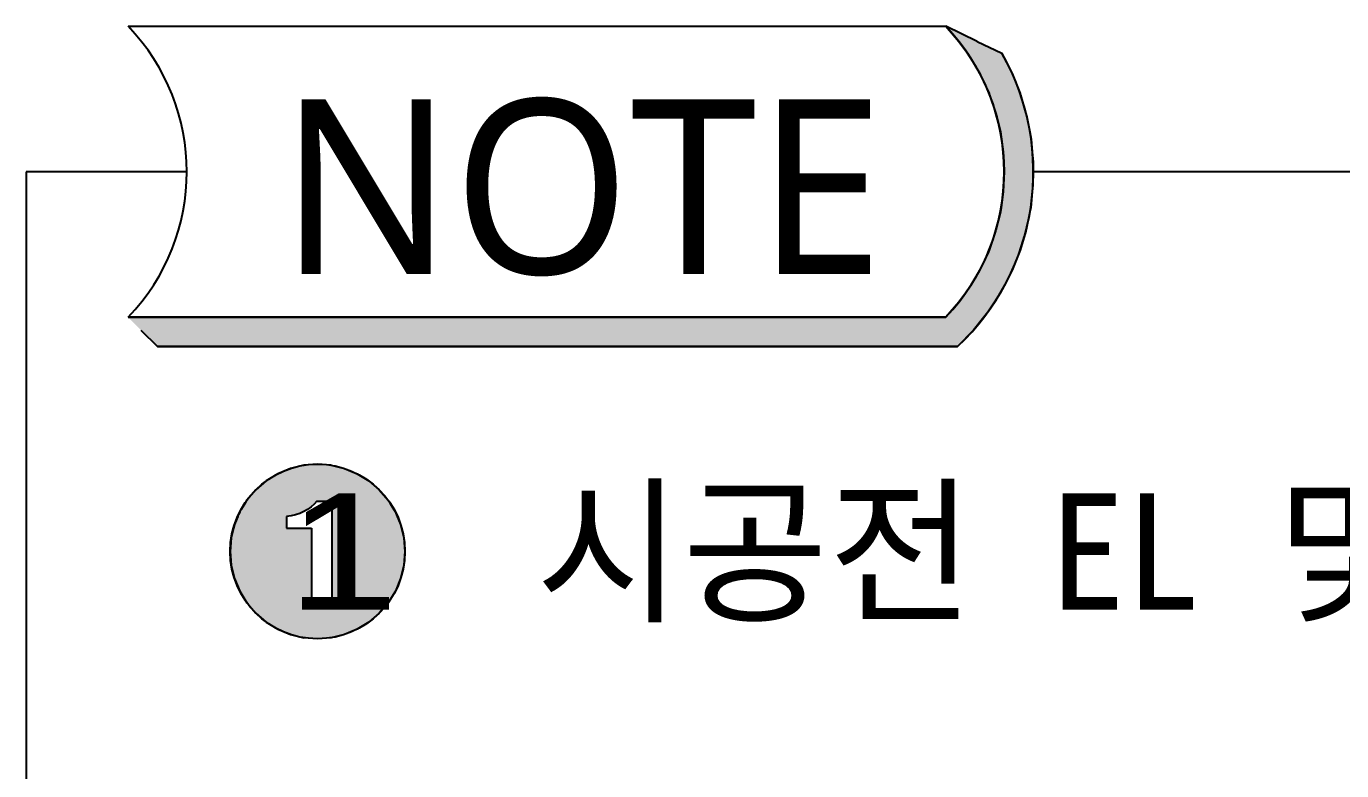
# Model space of a CAD drawing. Extents: x 23849 to 40667, y 5707 to 28720.
# Drawn here: x 26640 to 28898, y 7007 to 8286 of the extents above; entities that cross this region are included whole.
import ezdxf
from ezdxf.enums import TextEntityAlignment as Align

# ---------------------------------------------------------------- set-up
doc = ezdxf.new("R2010")
doc.units = 0
doc.header["$MEASUREMENT"] = 0
doc.layers.get('0').update_dxf_attribs({"linetype": 'CONTINUOUS'})
for name, color, linetype in [('T40', 3, 'CONTINUOUS'), ('T60', 4, 'CONTINUOUS'), ('TABLE', 7, 'CONTINUOUS')]:
    doc.layers.add(name, color=color, linetype=linetype)
doc.styles.add('SHH', font='seo.shx', dxfattribs={"width": 1.2, "bigfont": 'shh.shx'})
doc.styles.add('TEXT', font='DotumChe.ttf')
doc.styles.add('견고딕', font='malgun.ttf')

msp = doc.modelspace()

# ---------------------------------------------------------------- linework, layer by layer
at = {"color": 0}
msp.add_line((28266.272096, 8220.444652, 345820.258575), (28266.272096, 8220.444652, 345820.258575), dxfattribs=at)
at = {"layer": 'TABLE'}
for p, q in [((26814.730966, 8285.640535), (28218.270889, 8285.640535)), ((28218.270889, 8285.640535), (28218.270889, 8285.640535)), ((28218.270889, 7785.640535), (26814.730966, 7785.640535)), ((28238.783668, 7735.640535, 345820.258575), (26864.730966, 7735.640535, 345820.258575))]:
    msp.add_line(p, q, dxfattribs=at)
at = {"layer": 'TABLE', "color": 2, "linetype": 'CONTINUOUS'}
for p, q in [((28218.270889, 8285.640534, 345820.258575), (28240.941259, 8259.629723, 345820.258575)), ((28272.470136, 8259.629723, 345820.258575), (28218.270889, 8285.640534, 345820.258575)), ((28240.941259, 8259.629723, 345820.258575), (28255.485865, 8239.312517, 345820.258575)), ((28272.470136, 8259.629723, 345820.258575), (28314.805503, 8239.312517, 345820.258575)), ((28255.485865, 8239.312517, 345820.258575), (28261.025687, 8231.573998, 345820.258575)), ((28261.025687, 8231.573998, 345820.258575), (28276.819178, 8204.352198, 345820.258575)), ((28314.805503, 8239.312517, 345820.258575), (28318.742173, 8231.573998, 345820.258575)), ((28318.742173, 8231.573998, 345820.258575), (28332.590199, 8204.352198, 345820.258575)), ((28276.819178, 8204.352198, 345820.258575), (28278.340813, 8201.729494, 345820.258575)), ((28278.340813, 8201.729494, 345820.258575), (28292.728557, 8170.368677, 345820.258575)), ((28332.590199, 8204.352198, 345820.258575), (28333.623009, 8201.729494, 345820.258575)), ((28333.623009, 8201.729494, 345820.258575), (28345.972763, 8170.368677, 345820.258575)), ((28292.728557, 8170.368677, 345820.258575), (28293.601961, 8167.856105, 345820.258575)), ((28293.601961, 8167.856105, 345820.258575), (28304.057566, 8137.777858, 345820.258575)), ((28345.972763, 8170.368677, 345820.258575), (28346.962204, 8167.856105, 345820.258575)), ((28346.962204, 8167.856105, 345820.258575), (28355.601591, 8137.777858, 345820.258575)), ((28304.057566, 8137.777858, 345820.258575), (28305.914269, 8130.156459, 345820.258575)), ((28355.601591, 8137.777858, 345820.258575), (28357.790689, 8130.156459, 345820.258575)), ((28305.914269, 8130.156459, 345820.258575), (28312.224411, 8104.254573, 345820.258575)), ((28357.790689, 8130.156459, 345820.258575), (28362.617999, 8104.254573, 345820.258575)), ((28312.224411, 8104.254573, 345820.258575), (28314.05184, 8091.59644, 345820.258575)), ((28314.05184, 8091.59644, 345820.258575), (28317.154534, 8070.104875, 345820.258575)), ((28362.617999, 8104.254573, 345820.258575), (28364.977083, 8091.59644, 345820.258575)), ((28364.977083, 8091.59644, 345820.258575), (28366.890774, 8070.104875, 345820.258575)), ((28317.154534, 8070.104875, 345820.258575), (28317.995262, 8052.527057, 345820.258575)), ((28366.890774, 8070.104875, 345820.258575), (28368.45597, 8052.527057, 345820.258575)), ((28317.995262, 8052.527057, 345820.258575), (28318.802925, 8035.640534, 345820.258575)), ((28368.45597, 8052.527057, 345820.258575), (28368.343909, 8035.640534, 345820.258575)), ((28318.802925, 8035.640534, 345820.258575), (28317.734592, 8013.303957, 345820.258575)), ((28368.343909, 8035.640534, 345820.258575), (28368.19568, 8013.303957, 345820.258575)), ((28317.154534, 8001.176194, 345820.258575), (28313.272189, 7974.284185, 345820.258575)), ((28317.734592, 8013.303957, 345820.258575), (28317.154534, 8001.176194, 345820.258575)), ((28366.95334, 8001.176194, 345820.258575), (28364.198584, 7974.284185, 345820.258575)), ((28368.19568, 8013.303957, 345820.258575), (28366.95334, 8001.176194, 345820.258575)), ((28313.272189, 7974.284185, 345820.258575), (28312.224411, 7967.026496, 345820.258575)), ((28364.198584, 7974.284185, 345820.258575), (28362.746052, 7967.026496, 345820.258575)), ((28312.224411, 7967.026496, 345820.258575), (28304.622691, 7935.822937, 345820.258575)), ((28362.746052, 7967.026496, 345820.258575), (28356.501066, 7935.822937, 345820.258575)), ((28304.057566, 7933.503211, 345820.258575), (28292.728557, 7900.912391, 345820.258575)), ((28304.622691, 7935.822937, 345820.258575), (28304.057566, 7933.503211, 345820.258575)), ((28355.801313, 7933.503211, 345820.258575), (28345.970186, 7900.912391, 345820.258575)), ((28356.501066, 7935.822937, 345820.258575), (28355.801313, 7933.503211, 345820.258575)), ((28291.516427, 7898.270325, 345820.258575), (28278.340813, 7869.551575, 345820.258575)), ((28292.728557, 7900.912391, 345820.258575), (28291.516427, 7898.270325, 345820.258575)), ((28345.173198, 7898.270325, 345820.258575), (28333.421273, 7869.551575, 345820.258575)), ((28345.970186, 7900.912391, 345820.258575), (28345.173198, 7898.270325, 345820.258575)), ((28273.941097, 7861.968186, 345820.258575), (28261.025687, 7839.707071, 345820.258575)), ((28278.340813, 7869.551575, 345820.258575), (28273.941097, 7861.968186, 345820.258575)), ((28330.318095, 7861.968186, 345820.258575), (28318.619163, 7839.707071, 345820.258575)), ((28333.421273, 7869.551575, 345820.258575), (28330.318095, 7861.968186, 345820.258575)), ((28261.025687, 7839.707071, 345820.258575), (28252.105803, 7827.246978, 345820.258575)), ((28318.619163, 7839.707071, 345820.258575), (28312.070983, 7827.246978, 345820.258575)), ((28252.105803, 7827.246978, 345820.258575), (28240.941259, 7811.651346, 345820.258575)), ((28312.070983, 7827.246978, 345820.258575), (28301.868596, 7811.651346, 345820.258575)), ((28225.925263, 7794.422767, 345820.258575), (28218.270889, 7785.640534, 345820.258575)), ((28240.941259, 7811.651346, 345820.258575), (28225.925263, 7794.422767, 345820.258575)), ((28290.597965, 7794.422767, 345820.258575), (28283.571972, 7785.640534, 345820.258575)), ((28301.868596, 7811.651346, 345820.258575), (28290.597965, 7794.422767, 345820.258575)), ((26814.730966, 7785.640534, 345820.258575), (28218.270889, 7785.640534, 345820.258575)), ((28283.571972, 7785.640534, 345820.258575), (28266.094509, 7763.794349, 345820.258575)), ((26836.577151, 7763.794349, 345820.258575), (26864.730966, 7735.640534, 345820.258575)), ((28266.094509, 7763.794349, 345820.258575), (28238.783667, 7735.640534, 345820.258575)), ((26864.730966, 7735.640534, 345820.258575), (28238.783667, 7735.640534, 345820.258575))]:
    msp.add_line(p, q, dxfattribs=at)
at = {"layer": 'TABLE', "color": 7}
for p, q in [((26639.727521, 8035.640535), (26639.727521, 6005.149702)), ((26915.263002, 8035.640535), (26639.727521, 8035.640535)), ((38431.829598, 8035.640535), (28368.802925, 8035.640535))]:
    msp.add_line(p, q, dxfattribs=at)
at = {"layer": 'TABLE', "linetype": 'CONTINUOUS'}
for p, q in [((27093.374971, 7526.001719, 172910.129288), (27071.628946, 7516.99422, 172910.129288)), ((27116.262351, 7531.496493, 172910.129288), (27093.374971, 7526.001719, 172910.129288)), ((27139.72752, 7533.343242, 172910.129288), (27116.262351, 7531.496493, 172910.129288)), ((27163.19269, 7531.496493, 172910.129288), (27139.72752, 7533.343242, 172910.129288)), ((27163.19269, 7531.496493, 172910.129288), (27186.08007, 7526.001719, 172910.129288)), ((27186.08007, 7526.001719, 172910.129288), (27207.826095, 7516.99422, 172910.129288)), ((27051.559733, 7504.695791, 172910.129288), (27033.661503, 7489.409259, 172910.129288)), ((27071.628946, 7516.99422, 172910.129288), (27051.559733, 7504.695791, 172910.129288)), ((27207.826095, 7516.99422, 172910.129288), (27227.895308, 7504.695791, 172910.129288)), ((27227.895308, 7504.695791, 172910.129288), (27245.793538, 7489.409259, 172910.129288)), ((27033.661503, 7489.409259, 172910.129288), (27018.374971, 7471.511029, 172910.129288)), ((27245.793538, 7489.409259, 172910.129288), (27261.08007, 7471.511029, 172910.129288)), ((27008.6516, 7455.643929, 172910.129288), (27006.389284, 7451.952165, 172910.129288)), ((27011.320662, 7459.999442, 172910.129288), (27008.6516, 7455.643929, 172910.129288)), ((27014.209498, 7464.713594, 172910.129288), (27011.320662, 7459.999442, 172910.129288)), ((27017.455083, 7470.009908, 172910.129288), (27014.209498, 7464.713594, 172910.129288)), ((27018.374971, 7471.511029, 172910.129288), (27017.455083, 7470.009908, 172910.129288)), ((27122.789233, 7455.643929, 172910.129288), (27116.41233, 7451.952165, 172910.129288)), ((27128.732591, 7459.999442, 172910.129288), (27122.789233, 7455.643929, 172910.129288)), ((27133.82921, 7464.713594, 172910.129288), (27128.732591, 7459.999442, 172910.129288)), ((27138.317842, 7470.009908, 172910.129288), (27133.82921, 7464.713594, 172910.129288)), ((27138.317842, 7470.009908, 172910.129288), (27164.317842, 7470.009908, 172910.129288)), ((27164.317842, 7470.009908, 172910.129288), (27164.317842, 7464.713594, 172910.129288)), ((27164.317842, 7464.713594, 172910.129288), (27164.317842, 7459.999442, 172910.129288)), ((27164.317842, 7459.999442, 172910.129288), (27164.317842, 7455.643929, 172910.129288)), ((27164.317842, 7455.643929, 172910.129288), (27164.317842, 7451.952165, 172910.129288)), ((27261.08007, 7471.511029, 172910.129288), (27261.999958, 7470.009908, 172910.129288)), ((27261.999958, 7470.009908, 172910.129288), (27265.245543, 7464.713594, 172910.129288)), ((27265.245543, 7464.713594, 172910.129288), (27268.134379, 7459.999442, 172910.129288)), ((27268.134379, 7459.999442, 172910.129288), (27270.803441, 7455.643929, 172910.129288)), ((27270.803441, 7455.643929, 172910.129288), (27273.065757, 7451.952165, 172910.129288)), ((27002.722002, 7443.343242, 172910.129288), (26997.069043, 7429.695791, 172910.129288)), ((27003.185556, 7444.46236, 172910.129288), (27002.722002, 7443.343242, 172910.129288)), ((27003.946383, 7446.299158, 172910.129288), (27003.185556, 7444.46236, 172910.129288)), ((27004.971739, 7448.774586, 172910.129288), (27003.946383, 7446.299158, 172910.129288)), ((27006.076542, 7451.441816, 172910.129288), (27004.971739, 7448.774586, 172910.129288)), ((27006.389284, 7451.952165, 172910.129288), (27006.076542, 7451.441816, 172910.129288)), ((27094.235003, 7444.46236, 172910.129288), (27086.317842, 7443.343242, 172910.129288)), ((27086.317842, 7443.343242, 172910.129288), (27086.317842, 7429.695791, 172910.129288)), ((27102.017036, 7446.299158, 172910.129288), (27094.235003, 7444.46236, 172910.129288)), ((27109.35255, 7448.774586, 172910.129288), (27102.017036, 7446.299158, 172910.129288)), ((27115.278464, 7451.441816, 172910.129288), (27109.35255, 7448.774586, 172910.129288)), ((27116.41233, 7451.952165, 172910.129288), (27115.278464, 7451.441816, 172910.129288)), ((27164.317842, 7451.952165, 172910.129288), (27164.317842, 7451.441816, 172910.129288)), ((27164.317842, 7451.441816, 172910.129288), (27164.317842, 7448.774586, 172910.129288)), ((27164.317842, 7448.774586, 172910.129288), (27164.317842, 7446.299158, 172910.129288)), ((27164.317842, 7446.299158, 172910.129288), (27164.317842, 7444.46236, 172910.129288)), ((27164.317842, 7444.46236, 172910.129288), (27164.317842, 7443.343242, 172910.129288)), ((27164.317842, 7443.343242, 172910.129288), (27164.317842, 7429.695791, 172910.129288)), ((27273.065757, 7451.952165, 172910.129288), (27273.378499, 7451.441816, 172910.129288)), ((27273.378499, 7451.441816, 172910.129288), (27274.483302, 7448.774586, 172910.129288)), ((27274.483302, 7448.774586, 172910.129288), (27275.508658, 7446.299158, 172910.129288)), ((27275.508658, 7446.299158, 172910.129288), (27276.269485, 7444.46236, 172910.129288)), ((27276.269485, 7444.46236, 172910.129288), (27276.733039, 7443.343242, 172910.129288)), ((27276.733039, 7443.343242, 172910.129288), (27282.385998, 7429.695791, 172910.129288)), ((26995.543931, 7423.343242, 172910.129288), (26991.574269, 7406.808411, 172910.129288)), ((26997.069043, 7429.695791, 172910.129288), (26995.543931, 7423.343242, 172910.129288)), ((27086.317842, 7429.695791, 172910.129288), (27086.317842, 7423.343242, 172910.129288)), ((27086.317842, 7423.343242, 172910.129288), (27129.651175, 7423.343242, 172910.129288)), ((27129.651175, 7423.343242, 172910.129288), (27129.651175, 7406.808411, 172910.129288)), ((27164.317842, 7429.695791, 172910.129288), (27164.317842, 7423.343242, 172910.129288)), ((27164.317842, 7423.343242, 172910.129288), (27164.317842, 7406.808411, 172910.129288)), ((27282.385998, 7429.695791, 172910.129288), (27283.91111, 7423.343242, 172910.129288)), ((27283.91111, 7423.343242, 172910.129288), (27287.880772, 7406.808411, 172910.129288)), ((26991.574269, 7406.808411, 172910.129288), (26989.72752, 7383.343242, 172910.129288)), ((27129.651175, 7406.808411, 172910.129288), (27129.651175, 7383.343242, 172910.129288)), ((27164.317842, 7406.808411, 172910.129288), (27164.317842, 7383.343242, 172910.129288)), ((27287.880772, 7406.808411, 172910.129288), (27289.72752, 7383.343242, 172910.129288)), ((26989.72752, 7383.343242, 172910.129288), (26991.574269, 7359.878072, 172910.129288)), ((27129.651175, 7383.343242, 172910.129288), (27129.651175, 7359.878072, 172910.129288)), ((27164.317842, 7383.343242, 172910.129288), (27164.317842, 7359.878072, 172910.129288)), ((27289.72752, 7383.343242, 172910.129288), (27287.880772, 7359.878072, 172910.129288)), ((26991.574269, 7359.878072, 172910.129288), (26997.069043, 7336.990692, 172910.129288)), ((27129.651175, 7359.878072, 172910.129288), (27129.651175, 7336.990692, 172910.129288)), ((27164.317842, 7359.878072, 172910.129288), (27164.317842, 7336.990692, 172910.129288)), ((27287.880772, 7359.878072, 172910.129288), (27282.385998, 7336.990692, 172910.129288)), ((26997.069043, 7336.990692, 172910.129288), (27006.076542, 7315.244667, 172910.129288)), ((27129.651175, 7336.990692, 172910.129288), (27129.651175, 7315.244667, 172910.129288)), ((27164.317842, 7336.990692, 172910.129288), (27164.317842, 7315.244667, 172910.129288)), ((27282.385998, 7336.990692, 172910.129288), (27273.378499, 7315.244667, 172910.129288)), ((27006.076542, 7315.244667, 172910.129288), (27018.374971, 7295.175454, 172910.129288)), ((27018.374971, 7295.175454, 172910.129288), (27022.786764, 7290.009908, 172910.129288)), ((27129.651175, 7315.244667, 172910.129288), (27129.651175, 7295.175454, 172910.129288)), ((27129.651175, 7295.175454, 172910.129288), (27129.651175, 7290.009908, 172910.129288)), ((27164.317842, 7315.244667, 172910.129288), (27164.317842, 7295.175454, 172910.129288)), ((27164.317842, 7295.175454, 172910.129288), (27164.317842, 7290.009908, 172910.129288)), ((27261.08007, 7295.175454, 172910.129288), (27256.668277, 7290.009908, 172910.129288)), ((27273.378499, 7315.244667, 172910.129288), (27261.08007, 7295.175454, 172910.129288)), ((27022.786764, 7290.009908, 172910.129288), (27033.661503, 7277.277224, 172910.129288)), ((27033.661503, 7277.277224, 172910.129288), (27051.559733, 7261.990692, 172910.129288)), ((27129.651175, 7290.009908, 172910.129288), (27164.317842, 7290.009908, 172910.129288)), ((27245.793538, 7277.277224, 172910.129288), (27227.895308, 7261.990692, 172910.129288)), ((27256.668277, 7290.009908, 172910.129288), (27245.793538, 7277.277224, 172910.129288)), ((27051.559733, 7261.990692, 172910.129288), (27071.628946, 7249.692263, 172910.129288)), ((27227.895308, 7261.990692, 172910.129288), (27207.826095, 7249.692263, 172910.129288)), ((27071.628946, 7249.692263, 172910.129288), (27093.374971, 7240.684764, 172910.129288)), ((27093.374971, 7240.684764, 172910.129288), (27116.262351, 7235.18999, 172910.129288)), ((27139.72752, 7233.343242, 172910.129288), (27116.262351, 7235.18999, 172910.129288)), ((27163.19269, 7235.18999, 172910.129288), (27139.72752, 7233.343242, 172910.129288)), ((27186.08007, 7240.684764, 172910.129288), (27163.19269, 7235.18999, 172910.129288)), ((27207.826095, 7249.692263, 172910.129288), (27186.08007, 7240.684764, 172910.129288))]:
    msp.add_line(p, q, dxfattribs=at)
at = {"layer": 'TABLE'}
msp.add_circle((27139.727521, 7383.343242, 345820.258575), 150, dxfattribs=at)
for centre, radius, start, end in [((26554.150668, 8035.640535), 361.112298, 316.187119, 43.812881), ((27957.690591, 8035.640535), 361.112298, 316.187119, 43.812881), ((27957.69072, 8035.640535, 345820.258575), 411.112205, 313.136422, 29.697253)]:
    msp.add_arc(centre, radius, start, end, dxfattribs=at)
at = {"layer": 'TABLE', "color": 2, "linetype": 'CONTINUOUS'}
for points in [[(28218.270889, 8285.640534, 345820.258575), (28240.941259, 8259.629723, 345820.258575), (28272.470136, 8259.629723, 345820.258575)], [(28240.941259, 8259.629723, 345820.258575), (28255.485865, 8239.312517, 345820.258575), (28314.805503, 8239.312517, 345820.258575)], [(28255.485865, 8239.312517, 345820.258575), (28261.025687, 8231.573998, 345820.258575), (28318.742173, 8231.573998, 345820.258575)], [(28261.025687, 8231.573998, 345820.258575), (28276.819178, 8204.352198, 345820.258575), (28332.590199, 8204.352198, 345820.258575)], [(28276.819178, 8204.352198, 345820.258575), (28278.340813, 8201.729494, 345820.258575), (28333.623009, 8201.729494, 345820.258575)], [(28278.340813, 8201.729494, 345820.258575), (28292.728557, 8170.368677, 345820.258575), (28345.972763, 8170.368677, 345820.258575)], [(28292.728557, 8170.368677, 345820.258575), (28293.601961, 8167.856105, 345820.258575), (28346.962204, 8167.856105, 345820.258575)], [(28293.601961, 8167.856105, 345820.258575), (28304.057566, 8137.777858, 345820.258575), (28355.601591, 8137.777858, 345820.258575)], [(28304.057566, 8137.777858, 345820.258575), (28305.914269, 8130.156459, 345820.258575), (28357.790689, 8130.156459, 345820.258575)], [(28305.914269, 8130.156459, 345820.258575), (28312.224411, 8104.254573, 345820.258575), (28362.617999, 8104.254573, 345820.258575)], [(28312.224411, 8104.254573, 345820.258575), (28314.05184, 8091.59644, 345820.258575), (28364.977083, 8091.59644, 345820.258575)], [(28314.05184, 8091.59644, 345820.258575), (28317.154534, 8070.104875, 345820.258575), (28366.890774, 8070.104875, 345820.258575)], [(28317.154534, 8070.104875, 345820.258575), (28317.995262, 8052.527057, 345820.258575), (28368.45597, 8052.527057, 345820.258575)], [(28317.995262, 8052.527057, 345820.258575), (28318.802925, 8035.640534, 345820.258575), (28368.343909, 8035.640534, 345820.258575)], [(28318.802925, 8035.640534, 345820.258575), (28317.734592, 8013.303957, 345820.258575), (28368.19568, 8013.303957, 345820.258575)], [(28317.154534, 8001.176194, 345820.258575), (28313.272189, 7974.284185, 345820.258575), (28364.198584, 7974.284185, 345820.258575)], [(28317.734592, 8013.303957, 345820.258575), (28317.154534, 8001.176194, 345820.258575), (28366.95334, 8001.176194, 345820.258575)], [(28313.272189, 7974.284185, 345820.258575), (28312.224411, 7967.026496, 345820.258575), (28362.746052, 7967.026496, 345820.258575)], [(28312.224411, 7967.026496, 345820.258575), (28304.622691, 7935.822937, 345820.258575), (28356.501066, 7935.822937, 345820.258575)], [(28304.057566, 7933.503211, 345820.258575), (28292.728557, 7900.912391, 345820.258575), (28345.970186, 7900.912391, 345820.258575)], [(28304.622691, 7935.822937, 345820.258575), (28304.057566, 7933.503211, 345820.258575), (28355.801313, 7933.503211, 345820.258575)], [(28291.516427, 7898.270325, 345820.258575), (28278.340813, 7869.551575, 345820.258575), (28333.421273, 7869.551575, 345820.258575)], [(28292.728557, 7900.912391, 345820.258575), (28291.516427, 7898.270325, 345820.258575), (28345.173198, 7898.270325, 345820.258575)], [(28273.941097, 7861.968186, 345820.258575), (28261.025687, 7839.707071, 345820.258575), (28318.619163, 7839.707071, 345820.258575)], [(28278.340813, 7869.551575, 345820.258575), (28273.941097, 7861.968186, 345820.258575), (28330.318095, 7861.968186, 345820.258575)], [(28261.025687, 7839.707071, 345820.258575), (28252.105803, 7827.246978, 345820.258575), (28312.070983, 7827.246978, 345820.258575)], [(28252.105803, 7827.246978, 345820.258575), (28240.941259, 7811.651346, 345820.258575), (28301.868596, 7811.651346, 345820.258575)], [(28225.925263, 7794.422767, 345820.258575), (28218.270889, 7785.640534, 345820.258575), (28283.571972, 7785.640534, 345820.258575)], [(28240.941259, 7811.651346, 345820.258575), (28225.925263, 7794.422767, 345820.258575), (28290.597965, 7794.422767, 345820.258575)], [(26814.730966, 7785.640534, 345820.258575), (26814.730966, 7785.640534, 345820.258575), (28218.270889, 7785.640534, 345820.258575)], [(26814.730966, 7785.640534, 345820.258575), (26836.577151, 7763.794349, 345820.258575), (28266.094509, 7763.794349, 345820.258575)], [(26836.577151, 7763.794349, 345820.258575), (26864.730966, 7735.640534, 345820.258575), (28238.783667, 7735.640534, 345820.258575)], [(26864.730966, 7735.640534, 345820.258575), (26864.730966, 7735.640534, 345820.258575), (28238.783667, 7735.640534, 345820.258575)]]:
    msp.add_solid(points, dxfattribs=at)
at = {"layer": 'TABLE', "color": 2, "linetype": 'CONTINUOUS', "extrusion": (0, 0, -1)}
for points in [[(-28240.941259, 8259.629723, -345820.258575), (-28272.470136, 8259.629723, -345820.258575), (-28314.805503, 8239.312517, -345820.258575)], [(-28255.485865, 8239.312517, -345820.258575), (-28314.805503, 8239.312517, -345820.258575), (-28318.742173, 8231.573998, -345820.258575)], [(-28261.025687, 8231.573998, -345820.258575), (-28318.742173, 8231.573998, -345820.258575), (-28332.590199, 8204.352198, -345820.258575)], [(-28276.819178, 8204.352198, -345820.258575), (-28332.590199, 8204.352198, -345820.258575), (-28333.623009, 8201.729494, -345820.258575)], [(-28278.340813, 8201.729494, -345820.258575), (-28333.623009, 8201.729494, -345820.258575), (-28345.972763, 8170.368677, -345820.258575)], [(-28292.728557, 8170.368677, -345820.258575), (-28345.972763, 8170.368677, -345820.258575), (-28346.962204, 8167.856105, -345820.258575)], [(-28293.601961, 8167.856105, -345820.258575), (-28346.962204, 8167.856105, -345820.258575), (-28355.601591, 8137.777858, -345820.258575)], [(-28304.057566, 8137.777858, -345820.258575), (-28355.601591, 8137.777858, -345820.258575), (-28357.790689, 8130.156459, -345820.258575)], [(-28305.914269, 8130.156459, -345820.258575), (-28357.790689, 8130.156459, -345820.258575), (-28362.617999, 8104.254573, -345820.258575)], [(-28312.224411, 8104.254573, -345820.258575), (-28362.617999, 8104.254573, -345820.258575), (-28364.977083, 8091.59644, -345820.258575)], [(-28314.05184, 8091.59644, -345820.258575), (-28364.977083, 8091.59644, -345820.258575), (-28366.890774, 8070.104875, -345820.258575)], [(-28317.154534, 8070.104875, -345820.258575), (-28366.890774, 8070.104875, -345820.258575), (-28368.45597, 8052.527057, -345820.258575)], [(-28317.995262, 8052.527057, -345820.258575), (-28368.45597, 8052.527057, -345820.258575), (-28368.343909, 8035.640534, -345820.258575)], [(-28318.802925, 8035.640534, -345820.258575), (-28368.343909, 8035.640534, -345820.258575), (-28368.19568, 8013.303957, -345820.258575)], [(-28317.154534, 8001.176194, -345820.258575), (-28366.95334, 8001.176194, -345820.258575), (-28364.198584, 7974.284185, -345820.258575)], [(-28317.734592, 8013.303957, -345820.258575), (-28368.19568, 8013.303957, -345820.258575), (-28366.95334, 8001.176194, -345820.258575)], [(-28313.272189, 7974.284185, -345820.258575), (-28364.198584, 7974.284185, -345820.258575), (-28362.746052, 7967.026496, -345820.258575)], [(-28312.224411, 7967.026496, -345820.258575), (-28362.746052, 7967.026496, -345820.258575), (-28356.501066, 7935.822937, -345820.258575)], [(-28304.057566, 7933.503211, -345820.258575), (-28355.801313, 7933.503211, -345820.258575), (-28345.970186, 7900.912391, -345820.258575)], [(-28304.622691, 7935.822937, -345820.258575), (-28356.501066, 7935.822937, -345820.258575), (-28355.801313, 7933.503211, -345820.258575)], [(-28291.516427, 7898.270325, -345820.258575), (-28345.173198, 7898.270325, -345820.258575), (-28333.421273, 7869.551575, -345820.258575)], [(-28292.728557, 7900.912391, -345820.258575), (-28345.970186, 7900.912391, -345820.258575), (-28345.173198, 7898.270325, -345820.258575)], [(-28273.941097, 7861.968186, -345820.258575), (-28330.318095, 7861.968186, -345820.258575), (-28318.619163, 7839.707071, -345820.258575)], [(-28278.340813, 7869.551575, -345820.258575), (-28333.421273, 7869.551575, -345820.258575), (-28330.318095, 7861.968186, -345820.258575)], [(-28261.025687, 7839.707071, -345820.258575), (-28318.619163, 7839.707071, -345820.258575), (-28312.070983, 7827.246978, -345820.258575)], [(-28252.105803, 7827.246978, -345820.258575), (-28312.070983, 7827.246978, -345820.258575), (-28301.868596, 7811.651346, -345820.258575)], [(-28225.925263, 7794.422767, -345820.258575), (-28290.597965, 7794.422767, -345820.258575), (-28283.571972, 7785.640534, -345820.258575)], [(-28240.941259, 7811.651346, -345820.258575), (-28301.868596, 7811.651346, -345820.258575), (-28290.597965, 7794.422767, -345820.258575)], [(-26814.730966, 7785.640534, -345820.258575), (-28283.571972, 7785.640534, -345820.258575), (-28266.094509, 7763.794349, -345820.258575)], [(-26836.577151, 7763.794349, -345820.258575), (-28266.094509, 7763.794349, -345820.258575), (-28238.783667, 7735.640534, -345820.258575)]]:
    msp.add_solid(points, dxfattribs=at)
at = {"layer": 'TABLE', "linetype": 'CONTINUOUS'}
for points in [[(27093.374971, 7526.001719, 172910.129288), (27071.628946, 7516.99422, 172910.129288), (27207.826095, 7516.99422, 172910.129288)], [(27116.262351, 7531.496493, 172910.129288), (27093.374971, 7526.001719, 172910.129288), (27186.08007, 7526.001719, 172910.129288)], [(27139.72752, 7533.343242, 172910.129288), (27116.262351, 7531.496493, 172910.129288), (27163.19269, 7531.496493, 172910.129288)], [(27051.559733, 7504.695791, 172910.129288), (27033.661503, 7489.409259, 172910.129288), (27245.793538, 7489.409259, 172910.129288)], [(27071.628946, 7516.99422, 172910.129288), (27051.559733, 7504.695791, 172910.129288), (27227.895308, 7504.695791, 172910.129288)], [(27033.661503, 7489.409259, 172910.129288), (27018.374971, 7471.511029, 172910.129288), (27261.08007, 7471.511029, 172910.129288)], [(27008.6516, 7455.643929, 172910.129288), (27006.389284, 7451.952165, 172910.129288), (27116.41233, 7451.952165, 172910.129288)], [(27011.320662, 7459.999442, 172910.129288), (27008.6516, 7455.643929, 172910.129288), (27122.789233, 7455.643929, 172910.129288)], [(27014.209498, 7464.713594, 172910.129288), (27011.320662, 7459.999442, 172910.129288), (27128.732591, 7459.999442, 172910.129288)], [(27017.455083, 7470.009908, 172910.129288), (27014.209498, 7464.713594, 172910.129288), (27133.82921, 7464.713594, 172910.129288)], [(27018.374971, 7471.511029, 172910.129288), (27017.455083, 7470.009908, 172910.129288), (27261.999958, 7470.009908, 172910.129288)], [(27138.317842, 7470.009908, 172910.129288), (27138.317842, 7470.009908, 172910.129288), (27164.317842, 7470.009908, 172910.129288)], [(27164.317842, 7470.009908, 172910.129288), (27164.317842, 7464.713594, 172910.129288), (27265.245543, 7464.713594, 172910.129288)], [(27164.317842, 7464.713594, 172910.129288), (27164.317842, 7459.999442, 172910.129288), (27268.134379, 7459.999442, 172910.129288)], [(27164.317842, 7459.999442, 172910.129288), (27164.317842, 7455.643929, 172910.129288), (27270.803441, 7455.643929, 172910.129288)], [(27164.317842, 7455.643929, 172910.129288), (27164.317842, 7451.952165, 172910.129288), (27273.065757, 7451.952165, 172910.129288)], [(27002.722002, 7443.343242, 172910.129288), (26997.069043, 7429.695791, 172910.129288), (27086.317842, 7429.695791, 172910.129288)], [(27003.185556, 7444.46236, 172910.129288), (27002.722002, 7443.343242, 172910.129288), (27086.317842, 7443.343242, 172910.129288)], [(27003.946383, 7446.299158, 172910.129288), (27003.185556, 7444.46236, 172910.129288), (27094.235003, 7444.46236, 172910.129288)], [(27004.971739, 7448.774586, 172910.129288), (27003.946383, 7446.299158, 172910.129288), (27102.017036, 7446.299158, 172910.129288)], [(27006.076542, 7451.441816, 172910.129288), (27004.971739, 7448.774586, 172910.129288), (27109.35255, 7448.774586, 172910.129288)], [(27006.389284, 7451.952165, 172910.129288), (27006.076542, 7451.441816, 172910.129288), (27115.278464, 7451.441816, 172910.129288)], [(27164.317842, 7451.952165, 172910.129288), (27164.317842, 7451.441816, 172910.129288), (27273.378499, 7451.441816, 172910.129288)], [(27164.317842, 7451.441816, 172910.129288), (27164.317842, 7448.774586, 172910.129288), (27274.483302, 7448.774586, 172910.129288)], [(27164.317842, 7448.774586, 172910.129288), (27164.317842, 7446.299158, 172910.129288), (27275.508658, 7446.299158, 172910.129288)], [(27164.317842, 7446.299158, 172910.129288), (27164.317842, 7444.46236, 172910.129288), (27276.269485, 7444.46236, 172910.129288)], [(27164.317842, 7444.46236, 172910.129288), (27164.317842, 7443.343242, 172910.129288), (27276.733039, 7443.343242, 172910.129288)], [(27164.317842, 7443.343242, 172910.129288), (27164.317842, 7429.695791, 172910.129288), (27282.385998, 7429.695791, 172910.129288)], [(26995.543931, 7423.343242, 172910.129288), (26991.574269, 7406.808411, 172910.129288), (27129.651175, 7406.808411, 172910.129288)], [(26997.069043, 7429.695791, 172910.129288), (26995.543931, 7423.343242, 172910.129288), (27086.317842, 7423.343242, 172910.129288)], [(27086.317842, 7423.343242, 172910.129288), (27086.317842, 7423.343242, 172910.129288), (27129.651175, 7423.343242, 172910.129288)], [(27164.317842, 7429.695791, 172910.129288), (27164.317842, 7423.343242, 172910.129288), (27283.91111, 7423.343242, 172910.129288)], [(27164.317842, 7423.343242, 172910.129288), (27164.317842, 7406.808411, 172910.129288), (27287.880772, 7406.808411, 172910.129288)], [(26991.574269, 7406.808411, 172910.129288), (26989.72752, 7383.343242, 172910.129288), (27129.651175, 7383.343242, 172910.129288)], [(27164.317842, 7406.808411, 172910.129288), (27164.317842, 7383.343242, 172910.129288), (27289.72752, 7383.343242, 172910.129288)], [(26989.72752, 7383.343242, 172910.129288), (26991.574269, 7359.878072, 172910.129288), (27129.651175, 7359.878072, 172910.129288)], [(27164.317842, 7383.343242, 172910.129288), (27164.317842, 7359.878072, 172910.129288), (27287.880772, 7359.878072, 172910.129288)], [(26991.574269, 7359.878072, 172910.129288), (26997.069043, 7336.990692, 172910.129288), (27129.651175, 7336.990692, 172910.129288)], [(27164.317842, 7359.878072, 172910.129288), (27164.317842, 7336.990692, 172910.129288), (27282.385998, 7336.990692, 172910.129288)], [(26997.069043, 7336.990692, 172910.129288), (27006.076542, 7315.244667, 172910.129288), (27129.651175, 7315.244667, 172910.129288)], [(27164.317842, 7336.990692, 172910.129288), (27164.317842, 7315.244667, 172910.129288), (27273.378499, 7315.244667, 172910.129288)], [(27006.076542, 7315.244667, 172910.129288), (27018.374971, 7295.175454, 172910.129288), (27129.651175, 7295.175454, 172910.129288)], [(27018.374971, 7295.175454, 172910.129288), (27022.786764, 7290.009908, 172910.129288), (27129.651175, 7290.009908, 172910.129288)], [(27164.317842, 7315.244667, 172910.129288), (27164.317842, 7295.175454, 172910.129288), (27261.08007, 7295.175454, 172910.129288)], [(27164.317842, 7295.175454, 172910.129288), (27164.317842, 7290.009908, 172910.129288), (27256.668277, 7290.009908, 172910.129288)], [(27022.786764, 7290.009908, 172910.129288), (27033.661503, 7277.277224, 172910.129288), (27245.793538, 7277.277224, 172910.129288)], [(27033.661503, 7277.277224, 172910.129288), (27051.559733, 7261.990692, 172910.129288), (27227.895308, 7261.990692, 172910.129288)], [(27129.651175, 7290.009908, 172910.129288), (27129.651175, 7290.009908, 172910.129288), (27164.317842, 7290.009908, 172910.129288)], [(27051.559733, 7261.990692, 172910.129288), (27071.628946, 7249.692263, 172910.129288), (27207.826095, 7249.692263, 172910.129288)], [(27071.628946, 7249.692263, 172910.129288), (27093.374971, 7240.684764, 172910.129288), (27186.08007, 7240.684764, 172910.129288)], [(27093.374971, 7240.684764, 172910.129288), (27116.262351, 7235.18999, 172910.129288), (27163.19269, 7235.18999, 172910.129288)]]:
    msp.add_solid(points, dxfattribs=at)
at = {"layer": 'TABLE', "linetype": 'CONTINUOUS', "extrusion": (0, 0, -1)}
for points in [[(-27093.374971, 7526.001719, -172910.129288), (-27186.08007, 7526.001719, -172910.129288), (-27207.826095, 7516.99422, -172910.129288)], [(-27116.262351, 7531.496493, -172910.129288), (-27163.19269, 7531.496493, -172910.129288), (-27186.08007, 7526.001719, -172910.129288)], [(-27051.559733, 7504.695791, -172910.129288), (-27227.895308, 7504.695791, -172910.129288), (-27245.793538, 7489.409259, -172910.129288)], [(-27071.628946, 7516.99422, -172910.129288), (-27207.826095, 7516.99422, -172910.129288), (-27227.895308, 7504.695791, -172910.129288)], [(-27033.661503, 7489.409259, -172910.129288), (-27245.793538, 7489.409259, -172910.129288), (-27261.08007, 7471.511029, -172910.129288)], [(-27008.6516, 7455.643929, -172910.129288), (-27122.789233, 7455.643929, -172910.129288), (-27116.41233, 7451.952165, -172910.129288)], [(-27011.320662, 7459.999442, -172910.129288), (-27128.732591, 7459.999442, -172910.129288), (-27122.789233, 7455.643929, -172910.129288)], [(-27014.209498, 7464.713594, -172910.129288), (-27133.82921, 7464.713594, -172910.129288), (-27128.732591, 7459.999442, -172910.129288)], [(-27017.455083, 7470.009908, -172910.129288), (-27138.317842, 7470.009908, -172910.129288), (-27133.82921, 7464.713594, -172910.129288)], [(-27018.374971, 7471.511029, -172910.129288), (-27261.08007, 7471.511029, -172910.129288), (-27261.999958, 7470.009908, -172910.129288)], [(-27164.317842, 7470.009908, -172910.129288), (-27261.999958, 7470.009908, -172910.129288), (-27265.245543, 7464.713594, -172910.129288)], [(-27164.317842, 7464.713594, -172910.129288), (-27265.245543, 7464.713594, -172910.129288), (-27268.134379, 7459.999442, -172910.129288)], [(-27164.317842, 7459.999442, -172910.129288), (-27268.134379, 7459.999442, -172910.129288), (-27270.803441, 7455.643929, -172910.129288)], [(-27164.317842, 7455.643929, -172910.129288), (-27270.803441, 7455.643929, -172910.129288), (-27273.065757, 7451.952165, -172910.129288)], [(-27002.722002, 7443.343242, -172910.129288), (-27086.317842, 7443.343242, -172910.129288), (-27086.317842, 7429.695791, -172910.129288)], [(-27003.185556, 7444.46236, -172910.129288), (-27094.235003, 7444.46236, -172910.129288), (-27086.317842, 7443.343242, -172910.129288)], [(-27003.946383, 7446.299158, -172910.129288), (-27102.017036, 7446.299158, -172910.129288), (-27094.235003, 7444.46236, -172910.129288)], [(-27004.971739, 7448.774586, -172910.129288), (-27109.35255, 7448.774586, -172910.129288), (-27102.017036, 7446.299158, -172910.129288)], [(-27006.076542, 7451.441816, -172910.129288), (-27115.278464, 7451.441816, -172910.129288), (-27109.35255, 7448.774586, -172910.129288)], [(-27006.389284, 7451.952165, -172910.129288), (-27116.41233, 7451.952165, -172910.129288), (-27115.278464, 7451.441816, -172910.129288)], [(-27164.317842, 7451.952165, -172910.129288), (-27273.065757, 7451.952165, -172910.129288), (-27273.378499, 7451.441816, -172910.129288)], [(-27164.317842, 7451.441816, -172910.129288), (-27273.378499, 7451.441816, -172910.129288), (-27274.483302, 7448.774586, -172910.129288)], [(-27164.317842, 7448.774586, -172910.129288), (-27274.483302, 7448.774586, -172910.129288), (-27275.508658, 7446.299158, -172910.129288)], [(-27164.317842, 7446.299158, -172910.129288), (-27275.508658, 7446.299158, -172910.129288), (-27276.269485, 7444.46236, -172910.129288)], [(-27164.317842, 7444.46236, -172910.129288), (-27276.269485, 7444.46236, -172910.129288), (-27276.733039, 7443.343242, -172910.129288)], [(-27164.317842, 7443.343242, -172910.129288), (-27276.733039, 7443.343242, -172910.129288), (-27282.385998, 7429.695791, -172910.129288)], [(-26995.543931, 7423.343242, -172910.129288), (-27129.651175, 7423.343242, -172910.129288), (-27129.651175, 7406.808411, -172910.129288)], [(-26997.069043, 7429.695791, -172910.129288), (-27086.317842, 7429.695791, -172910.129288), (-27086.317842, 7423.343242, -172910.129288)], [(-27164.317842, 7429.695791, -172910.129288), (-27282.385998, 7429.695791, -172910.129288), (-27283.91111, 7423.343242, -172910.129288)], [(-27164.317842, 7423.343242, -172910.129288), (-27283.91111, 7423.343242, -172910.129288), (-27287.880772, 7406.808411, -172910.129288)], [(-26991.574269, 7406.808411, -172910.129288), (-27129.651175, 7406.808411, -172910.129288), (-27129.651175, 7383.343242, -172910.129288)], [(-27164.317842, 7406.808411, -172910.129288), (-27287.880772, 7406.808411, -172910.129288), (-27289.72752, 7383.343242, -172910.129288)], [(-26989.72752, 7383.343242, -172910.129288), (-27129.651175, 7383.343242, -172910.129288), (-27129.651175, 7359.878072, -172910.129288)], [(-27164.317842, 7383.343242, -172910.129288), (-27289.72752, 7383.343242, -172910.129288), (-27287.880772, 7359.878072, -172910.129288)], [(-26991.574269, 7359.878072, -172910.129288), (-27129.651175, 7359.878072, -172910.129288), (-27129.651175, 7336.990692, -172910.129288)], [(-27164.317842, 7359.878072, -172910.129288), (-27287.880772, 7359.878072, -172910.129288), (-27282.385998, 7336.990692, -172910.129288)], [(-26997.069043, 7336.990692, -172910.129288), (-27129.651175, 7336.990692, -172910.129288), (-27129.651175, 7315.244667, -172910.129288)], [(-27164.317842, 7336.990692, -172910.129288), (-27282.385998, 7336.990692, -172910.129288), (-27273.378499, 7315.244667, -172910.129288)], [(-27006.076542, 7315.244667, -172910.129288), (-27129.651175, 7315.244667, -172910.129288), (-27129.651175, 7295.175454, -172910.129288)], [(-27018.374971, 7295.175454, -172910.129288), (-27129.651175, 7295.175454, -172910.129288), (-27129.651175, 7290.009908, -172910.129288)], [(-27164.317842, 7315.244667, -172910.129288), (-27273.378499, 7315.244667, -172910.129288), (-27261.08007, 7295.175454, -172910.129288)], [(-27164.317842, 7295.175454, -172910.129288), (-27261.08007, 7295.175454, -172910.129288), (-27256.668277, 7290.009908, -172910.129288)], [(-27022.786764, 7290.009908, -172910.129288), (-27256.668277, 7290.009908, -172910.129288), (-27245.793538, 7277.277224, -172910.129288)], [(-27033.661503, 7277.277224, -172910.129288), (-27245.793538, 7277.277224, -172910.129288), (-27227.895308, 7261.990692, -172910.129288)], [(-27051.559733, 7261.990692, -172910.129288), (-27227.895308, 7261.990692, -172910.129288), (-27207.826095, 7249.692263, -172910.129288)], [(-27071.628946, 7249.692263, -172910.129288), (-27207.826095, 7249.692263, -172910.129288), (-27186.08007, 7240.684764, -172910.129288)], [(-27093.374971, 7240.684764, -172910.129288), (-27186.08007, 7240.684764, -172910.129288), (-27163.19269, 7235.18999, -172910.129288)], [(-27116.262351, 7235.18999, -172910.129288), (-27163.19269, 7235.18999, -172910.129288), (-27139.72752, 7233.343242, -172910.129288)]]:
    msp.add_solid(points, dxfattribs=at)

# ---------------------------------------------------------------- texts
at = {"layer": 'T40', "style": 'TEXT'}
msp.add_text('시공전 EL 및 좌표를 반드시 확인후 시공하여야 한다.', height=200, dxfattribs=at).set_placement((27514.727521, 7283.343242, 345820.258575))
at = {"layer": 'T60', "style": '견고딕'}
msp.add_text('NOTE', height=300, dxfattribs=at).set_placement((27593.213109, 8010.119391, 345820.258575), align=Align.MIDDLE_CENTER)
at = {"layer": 'TABLE', "style": 'SHH', "width": 1.3}
msp.add_text('1', height=200, dxfattribs=at).set_placement((27086.317842, 7283.343242, 345820.258575))

doc.saveas('drawing.dxf')
